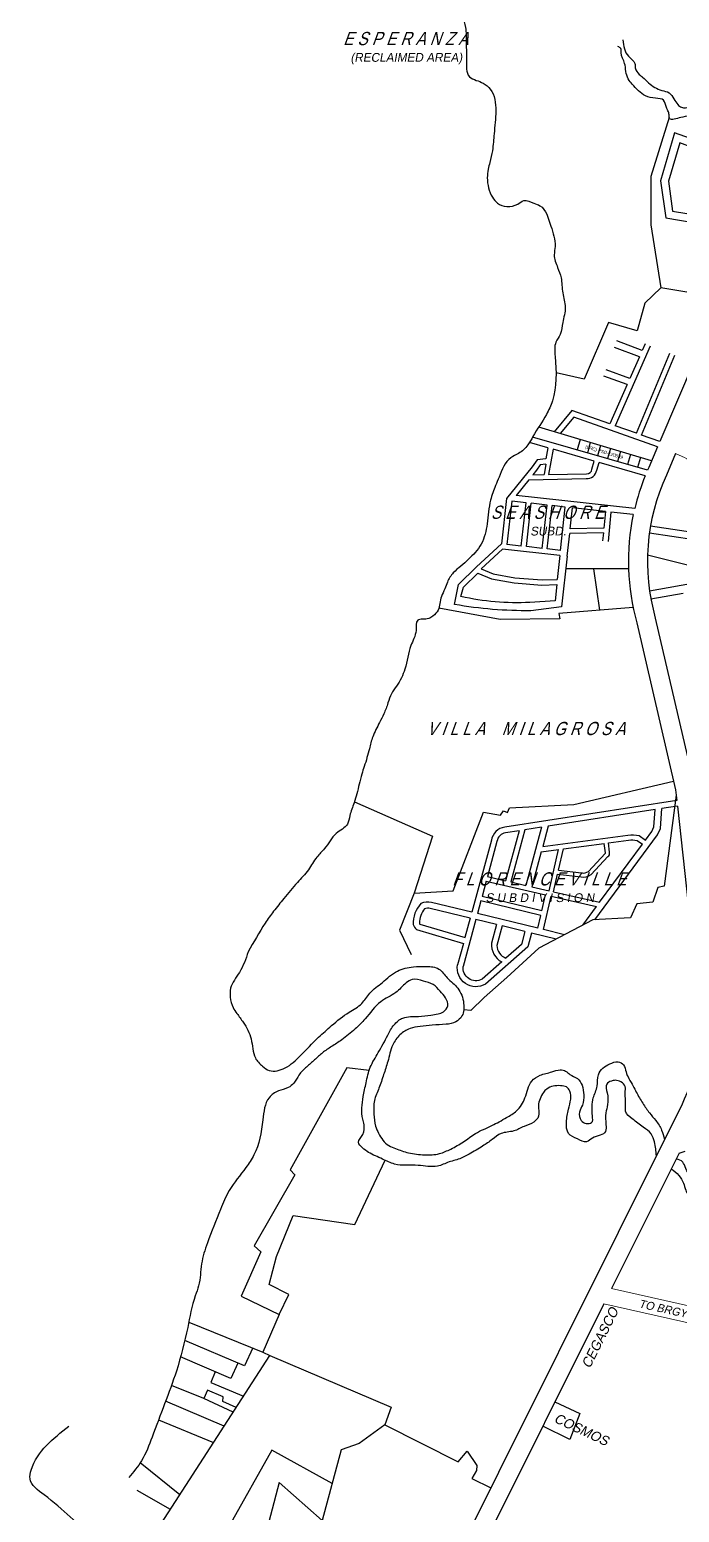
# Model space of a CAD drawing. Header units: inches. Extents: x -1369 to 1198, y -366 to 1398.
# Drawn here: x -689.2 to -649.3, y 844.1 to 935.1 of the extents above; entities that cross this region are included whole.
import ezdxf
from ezdxf.enums import TextEntityAlignment as Align

# ---------------------------------------------------------------- set-up
doc = ezdxf.new("R2010")
doc.units = ezdxf.units.IN
doc.header["$MEASUREMENT"] = 0
for name, color, linetype in [('CREEK_RIVER', 7, 'Continuous'), ('NATL_ROAD', 1, 'Continuous'), ('PRIVATE', 181, 'Continuous'), ('SUBLOTS', 1, 'Continuous')]:
    doc.layers.add(name, color=color, linetype=linetype)
for name, color, linetype, lineweight in [('ROAD', 8, 'Continuous', 20), ('SUBDIVIDION', 8, 'Continuous', 25), ('VICINITY', 8, 'Continuous', 20)]:
    doc.layers.add(name, color=color, linetype=linetype, lineweight=lineweight)
doc.styles.add('LOT_NO', font='ARIALN.TTF', dxfattribs={"width": 1.5, "height": 1})
doc.styles.add('PX-0', font='leroy')

msp = doc.modelspace()

# ---------------------------------------------------------------- linework, layer by layer
at = {"color": 8}
for p, q in [((-655.3753, 909.9299), (-655.5599, 909.2908)), ((-654.761, 909.7461), (-654.9439, 909.1129)), ((-654.1467, 909.5622), (-654.3279, 908.935)), ((-653.5324, 909.3783), (-653.7119, 908.757)), ((-652.9181, 909.1945), (-653.0958, 908.5791)), ((-652.3038, 909.0106), (-652.4798, 908.4012)), ((-651.6895, 908.8268), (-651.8638, 908.2233))]:
    msp.add_line(p, q, dxfattribs=at)
at = {"color": 8, "ltscale": 0.07}
msp.add_spline([(-630.8765, 776.5715), (-631.7362, 778.8432), (-633.1674, 781.9129), (-634.7252, 783.4436), (-636.6625, 784.499), (-638.8398, 785.62), (-640.5066, 786.6056), (-641.4491, 788.5155), (-643.1346, 790.3313), (-645.1549, 792.7689), (-648.2224, 795.9479), (-649.7845, 797.884), (-652.2062, 799.9119), (-653.8329, 801.6894), (-654.8191, 803.0761), (-656.3855, 804.5457), (-659.1518, 805.2525), (-661.1982, 805.981), (-662.817, 806.4304), (-663.6155, 807.1674), (-664.7937, 810.0452), (-664.8636, 811.9549), (-664.4142, 813.5724), (-663.5919, 818.2185), (-662.8216, 821.1354), (-663.578, 823.6148), (-665.225, 825.5151), (-667.6919, 826.9776), (-670.2579, 828.4543), (-673.9547, 830.143), (-677.62, 831.4954), (-677.9734, 832.2018), (-678.433, 834.9918), (-679.7973, 838.5166), (-681.8048, 840.7207), (-685.1695, 842.6142), (-688.2868, 845.1788), (-689.1562, 846.1607), (-689.0785, 846.7045), (-686.7827, 849.3876)], degree=3, dxfattribs=at)
at = {"layer": 'CREEK_RIVER', "color": 8}
for points in [[(-653.1956, 935.7088), (-653.5334, 936.1282), (-653.9277, 936.5467), (-654.4697, 936.8668), (-654.8886, 937.0145), (-655.2335, 937.113), (-655.7756, 937.3346), (-656.293, 937.4577), (-656.6872, 937.5069), (-657.18, 937.6547), (-657.525, 937.9747), (-658.2148, 938.6641), (-658.5844, 939.255), (-658.3873, 939.7967), (-658.3627, 940.1413), (-658.3627, 940.4122), (-658.5105, 940.683), (-658.5105, 940.9292), (-658.9294, 940.9538), (-659.2004, 941.0031), (-659.4961, 941.0769), (-659.8656, 941.2493), (-660.4077, 941.3478), (-660.9251, 941.3478), (-661.1222, 941.2493), (-661.6889, 941.1754), (-662.0585, 941.1016), (-662.4527, 940.9784), (-662.8223, 940.7322), (-663.118, 940.166), (-663.1426, 939.6243), (-663.0194, 938.8611), (-662.8716, 938.3933), (-662.7484, 937.9994), (-662.6745, 937.1869), (-662.6252, 936.596), (-662.5759, 935.9066), (-662.4281, 935.2172), (-662.3788, 934.7494), (-662.3788, 934.1832), (-662.3542, 933.4692), (-662.3542, 932.6567), (-662.1817, 932.1889), (-661.7628, 931.9673), (-661.344, 931.795), (-660.9005, 931.4256), (-660.5635, 930.0945), (-660.6675, 928.6918), (-660.7715, 927.6528), (-660.9274, 926.9255), (-661.0314, 926.5099), (-661.0834, 925.9904), (-660.7715, 924.7956), (-660.4595, 924.432), (-659.8877, 924.2242), (-659.2118, 924.38), (-658.8479, 924.5878), (-658.224, 924.432), (-657.8601, 924.2761), (-657.1843, 923.0293), (-656.9243, 921.7825), (-656.9763, 921.263), (-656.7684, 920.4838), (-656.5604, 919.8604), (-656.4564, 918.9253), (-656.3005, 918.0422), (-656.4564, 917.1071), (-656.6124, 916.3798), (-656.8723, 915.9122), (-656.9243, 915.0291), (-657.0916, 912.2971), (-657.4555, 911.4659), (-658.2873, 910.1152), (-658.5992, 909.5957), (-659.1711, 909.0762), (-659.639, 908.8165), (-660.3668, 907.6216), (-660.5748, 907.1021), (-660.8867, 906.219), (-661.0947, 904.7644), (-661.4586, 903.5176), (-661.8225, 902.9981), (-662.2384, 902.5825), (-662.7063, 902.1669), (-663.1742, 901.7513), (-663.5381, 901.1799), (-663.6941, 900.7643), (-663.902, 900.2967), (-664.11, 899.4656), (-664.4219, 899.1019), (-664.6818, 898.9461), (-665.3577, 898.8422), (-665.4617, 898.2188), (-665.7736, 897.2837), (-666.1419, 895.8437), (-666.6618, 894.8047), (-666.9737, 894.3372), (-667.1817, 893.7657), (-667.4416, 893.0904), (-667.7016, 892.5709), (-668.1175, 891.6877), (-668.3254, 890.9604), (-668.6374, 889.8695), (-668.7933, 889.4019), (-668.9493, 888.7786), (-669.2612, 887.6357), (-669.5212, 886.8564), (-669.6771, 886.3369), (-670.353, 885.7655), (-671.0808, 884.8304), (-671.5487, 884.3109), (-672.0686, 883.5316), (-672.7444, 882.7524), (-673.5762, 881.7654), (-674.2001, 880.9861), (-674.72, 880.2588), (-675.7597, 878.4925)], [(-652.7698, 934.4481), (-652.4195, 933.441), (-652.0253, 932.9978), (-652.0007, 932.727), (-651.7543, 932.3331), (-651.5572, 932.1607), (-651.1876, 931.8161), (-650.3745, 931.3483), (-649.931, 931.2005), (-649.6353, 930.8312), (-649.3889, 930.4865), (-649.1672, 930.3142), (-648.9208, 930.2896), (-648.6005, 930.3388), (-648.428, 930.3881), (-648.2063, 930.6096), (-648.0584, 931.0282), (-647.9599, 931.3236), (-647.7135, 931.4221), (-647.4178, 931.4221), (-647.0975, 931.4221), (-646.6294, 931.496), (-646.3337, 931.496), (-646.0627, 931.3483), (-645.3974, 931.1021), (-644.9539, 930.9297), (-644.7815, 930.9543), (-644.3133, 930.9297), (-644.0916, 930.9297), (-643.7466, 930.9297), (-643.377, 930.8312), (-643.1306, 930.7327), (-642.8103, 930.6589), (-642.49, 930.6096), (-642.3422, 930.6096), (-641.6687, 930.4949)], [(-641.9231, 929.8983), (-642.5286, 930.1049), (-642.9475, 930.1788), (-643.4156, 930.228), (-643.7606, 930.3019), (-644.4258, 930.425), (-645.0418, 930.5727), (-645.2636, 930.6466), (-645.8549, 930.6712), (-646.2738, 930.7204), (-646.7173, 930.8189), (-647.1115, 930.9174), (-647.4811, 930.7451), (-647.5796, 930.4496), (-647.6535, 930.228), (-647.8014, 930.0803), (-647.9738, 929.9818), (-648.3927, 929.8833), (-648.6637, 929.8095), (-649.2058, 929.6864), (-649.6246, 929.5879), (-649.8957, 929.6125), (-649.9203, 929.7848), (-649.9696, 930.0311), (-650.0928, 930.3019), (-650.2653, 930.7451), (-650.758, 930.8682), (-651.374, 931.0159), (-652.1871, 931.7299), (-652.4335, 932.0499), (-652.5813, 932.5177), (-652.6552, 933.0102), (-652.8682, 933.6661), (-652.8928, 933.9123), (-653.0698, 934.0435)], [(-675.7597, 878.4925), (-676.302, 877.2386), (-676.8423, 876.2616), (-676.868, 875.7216), (-676.6879, 875.0788), (-676.4563, 874.7188), (-676.0704, 874.1789), (-675.5815, 873.1504), (-675.3242, 871.9934), (-674.8868, 871.4791), (-674.4751, 871.222), (-673.4974, 871.3763), (-672.5711, 872.1219), (-671.439, 873.2533), (-670.6413, 873.9732), (-669.5607, 874.796), (-668.7888, 875.3359), (-668.2999, 875.953), (-667.528, 876.6215), (-666.6017, 877.3158), (-665.6239, 877.5729), (-664.8263, 877.5986), (-664.0544, 877.4443), (-663.5398, 876.9044), (-662.8965, 876.2616), (-662.5363, 875.3359), (-662.6392, 874.5646), (-663.0252, 874.2046), (-663.617, 874.0503), (-664.4661, 873.9989), (-665.2123, 873.9218), (-665.8298, 873.7932), (-666.4473, 873.4075), (-666.8847, 872.7904), (-667.1935, 871.762), (-667.4508, 870.9649), (-667.7338, 870.1421), (-668.0168, 869.3707), (-668.0426, 868.5479), (-667.9397, 867.8023), (-667.7595, 867.3652), (-667.1338, 866.6069), (-666.7221, 866.4269), (-665.9245, 866.1698), (-664.9468, 866.0412), (-664.0205, 866.1184), (-663.3258, 866.4012), (-662.5539, 866.8383), (-661.8077, 867.3526), (-660.8042, 867.8411), (-659.9036, 868.3296), (-659.2861, 868.741), (-658.7715, 869.5381), (-658.3598, 870.5666), (-657.8452, 870.9265), (-657.1248, 871.1322), (-656.6102, 871.2608), (-656.2757, 871.1837), (-656.0184, 870.978), (-655.5552, 870.7208), (-655.2722, 870.3094), (-655.1693, 869.7181), (-655.2465, 869.101), (-655.4266, 868.6639), (-655.3237, 868.1496), (-655.0149, 867.9696), (-654.6804, 868.0211), (-654.629, 868.4325), (-654.5775, 869.5381), (-654.3459, 870.258), (-654.2687, 870.9522), (-653.9857, 871.3636), (-653.574, 871.6208), (-653.0594, 871.7493), (-652.7249, 871.5693), (-652.5705, 871.1322), (-652.3904, 870.7208), (-652.1331, 870.258), (-651.7472, 869.5381), (-651.5413, 869.2038), (-651.1297, 868.6124), (-650.7437, 868.1496), (-650.3835, 867.5582), (-650.1984, 867.0028)], [(-650.7068, 865.9842), (-650.8209, 866.8383), (-651.0267, 867.3268), (-651.5156, 867.7382), (-652.1846, 868.2525), (-652.5963, 868.7153), (-652.5963, 869.101), (-652.622, 869.8466), (-652.622, 870.2323), (-652.8793, 870.5151), (-653.2395, 870.618), (-653.4711, 870.5666), (-653.7541, 870.3866), (-653.7284, 869.8466), (-653.7027, 869.1267), (-653.8056, 868.6124), (-653.8056, 867.8925), (-653.8313, 867.4811), (-654.629, 867.0697), (-654.9892, 866.8383), (-655.5552, 867.0183), (-656.0956, 867.3526), (-656.2242, 868.0468), (-656.0956, 868.8439), (-655.9669, 869.4609), (-656.0184, 869.9495), (-656.2242, 870.2066), (-656.5845, 870.2837), (-657.0476, 870.258), (-657.4336, 870.078), (-657.6394, 869.8723), (-657.8452, 869.4867), (-657.9482, 869.0753), (-657.9482, 868.4067), (-658.2312, 868.0468), (-658.823, 867.7897), (-659.4662, 867.5068), (-660.2381, 867.3526), (-660.7785, 866.9926), (-661.3703, 866.5812), (-662.1936, 866.0927), (-662.6825, 865.8355), (-663.4287, 865.6041), (-664.1491, 865.347), (-665.3327, 865.3984), (-666.7736, 865.4756), (-667.5198, 865.7841), (-668.3689, 866.1955), (-668.7548, 866.4783), (-668.9864, 866.8126), (-668.7291, 867.3011), (-668.6519, 867.8925), (-668.7291, 868.2268), (-668.7034, 869.6152), (-668.5233, 870.4637), (-668.266, 871.4151), (-667.7771, 872.315), (-667.1935, 873.3818), (-666.8075, 874.0246), (-666.2672, 874.436), (-665.3152, 874.5389), (-664.5433, 874.616), (-664.1059, 874.6931), (-663.7714, 874.8217), (-663.5141, 875.1817), (-663.6427, 875.6702), (-663.9772, 876.0816), (-664.4146, 876.493), (-665.0064, 876.6987), (-665.7011, 876.8015), (-666.0614, 876.5958), (-666.7046, 876.0045), (-667.6309, 875.4388), (-668.5829, 874.3846), (-669.2004, 873.7675), (-670.0238, 873.099), (-670.6413, 872.6876), (-671.2074, 872.3019), (-671.6963, 871.8648), (-672.1851, 871.4277), (-672.6483, 870.9392), (-672.957, 870.4506), (-673.3173, 870.1678), (-673.9091, 869.9621), (-674.4751, 869.5507), (-674.8611, 868.188), (-675.4098, 866.0377), (-675.8987, 865.2663), (-676.9279, 863.8522), (-677.4683, 862.6951), (-678.2659, 860.6381), (-678.6261, 859.3525), (-678.8062, 858.0155), (-679.0121, 857.3984), (-679.4768, 855.4523), (-680.1715, 852.7783), (-680.892, 850.7727), (-681.6639, 848.7157), (-682.3071, 847.2759), (-683.0874, 846.2521)], [(-649.7922, 865.1934), (-649.3218, 864.7743), (-649.0455, 864.3142), (-648.9074, 863.877), (-648.7462, 863.601), (-648.4008, 863.3019), (-648.3318, 862.9337), (-648.2166, 862.7727), (-647.618, 862.1745), (-647.0194, 861.8294), (-646.3978, 861.5073), (-645.7531, 861.2312), (-645.3617, 861.2082), (-645.0854, 861.4152), (-644.9243, 861.8524), (-644.694, 862.0364), (-644.2566, 861.9214), (-643.8421, 861.5993), (-643.5889, 861.4152), (-643.2435, 861.3922), (-642.8982, 861.5073), (-642.691, 861.4843), (-642.5298, 861.0931), (-642.6219, 860.84), (-642.9672, 860.587), (-643.5428, 860.0808), (-643.9803, 859.6667), (-644.1414, 859.3215), (-644.0263, 858.8154), (-643.6119, 858.3782), (-643.3126, 857.9871), (-642.4607, 857.2969), (-641.9772, 856.8137), (-641.5167, 856.5146), (-641.0102, 856.3306), (-640.4346, 856.3306), (-639.9281, 856.5606), (-639.3295, 856.9978), (-638.3164, 857.803), (-637.4415, 858.6083), (-636.3674, 859.2751), (-634.8939, 859.9883), (-633.2592, 860.2874), (-631.9008, 860.4715), (-630.3812, 860.4945), (-629.5063, 860.1724), (-628.7466, 859.8733), (-627.9177, 859.5512), (-627.0658, 859.6202), (-626.0298, 860.0574), (-625.316, 860.2414), (-624.4181, 860.1494), (-623.4281, 860.0343), (-622.2161, 859.8781), (-621.2491, 859.6711), (-620.7886, 859.441), (-620.0288, 859.1189), (-619.246, 858.7968), (-618.6921, 858.5393), (-617.8632, 858.2862), (-617.3567, 858.2862), (-616.5509, 859.1605), (-615.8371, 859.9428), (-615.3076, 860.2879), (-614.8011, 860.541), (-614.6169, 861.0702), (-614.2715, 861.5993), (-613.8111, 861.9214), (-613.3506, 861.9905), (-612.9362, 861.7834), (-612.3836, 861.3232), (-611.7619, 860.1729), (-611.1403, 859.8278), (-610.4726, 859.6207), (-610.1503, 859.0225), (-609.7819, 857.8721), (-609.3675, 857.1359), (-608.823, 856.5226), (-608.7309, 856.0625), (-608.5467, 855.3953), (-608.2934, 855.0732), (-607.9251, 854.613), (-607.6948, 854.1299), (-607.3495, 853.6927), (-606.9581, 853.1865), (-606.6127, 852.8184), (-606.3595, 852.6114), (-605.7148, 852.4963), (-604.932, 852.4963), (-604.5406, 852.6344), (-604.2643, 852.9795), (-603.5966, 853.2556), (-602.7447, 853.7157), (-602.2612, 853.8998), (-601.6166, 853.9688), (-600.8107, 853.8768), (-599.7747, 853.6927), (-599.3602, 853.4856), (-598.8077, 853.1175), (-598.3242, 852.5653), (-597.9788, 852.4043), (-597.3572, 852.2892), (-596.9888, 852.3583), (-596.5283, 852.1972), (-595.8606, 851.8521), (-595.1929, 851.53), (-594.6173, 851.2999), (-594.318, 851.0698), (-593.7655, 851.1619), (-593.0287, 851.0929), (-592.5913, 850.9548), (-591.9005, 850.7477), (-591.099, 850.4396), (-590.6385, 849.9565), (-589.8327, 849.5653), (-589.0729, 849.4043), (-588.8657, 848.9441), (-588.8887, 848.392), (-588.6124, 847.7017), (-588.0138, 847.1496), (-587.5764, 846.5514), (-587.0238, 845.9302), (-586.4252, 845.447), (-586.218, 845.1709), (-585.9877, 844.5957), (-585.8035, 844.3426), (-585.3891, 844.4117), (-584.6293, 844.5727), (-583.9386, 844.7108), (-583.1558, 845.0559), (-582.419, 845.2169), (-582.2349, 845.7691), (-582.2349, 846.3673), (-581.9355, 846.7354), (-581.5211, 846.7814), (-581.0146, 846.4363), (-580.8534, 846.0452), (-580.439, 845.9762), (-579.9325, 846.0912), (-579.5411, 846.0682), (-578.9425, 846.0682), (-578.6431, 846.8505), (-578.528, 847.4947), (-578.6201, 847.7938), (-579.5871, 848.0469), (-580.2088, 848.2999), (-580.5771, 848.53), (-580.9225, 848.9211), (-581.0376, 849.4043), (-580.7844, 849.7034), (-580.0476, 849.7724), (-579.5871, 849.5193), (-579.4029, 849.3583), (-578.8734, 849.2663), (-578.6201, 849.0822), (-578.0445, 848.7141), (-577.2387, 848.392), (-577.1236, 848.1619), (-576.8243, 848.0008), (-576.0373, 847.8404)], [(-575.9141, 848.4449), (-576.525, 848.507), (-577.0545, 848.7601), (-577.3308, 849.0592), (-577.6531, 849.2432), (-578.0215, 849.2663), (-578.2748, 849.4503), (-578.5971, 849.7034), (-579.0806, 850.0255), (-579.449, 850.1866), (-579.7943, 850.2786), (-580.416, 850.3246), (-580.9455, 850.3936), (-581.36, 850.2096), (-581.5672, 849.9105), (-581.7283, 849.5884), (-581.8435, 849.2893), (-581.7744, 848.9672), (-581.5211, 848.6911), (-581.3139, 848.2999), (-580.9225, 848.0929), (-580.6002, 847.9548), (-580.1857, 847.6787), (-579.7483, 847.4256), (-579.3108, 847.2186), (-579.2648, 847.0345), (-579.3108, 846.8044), (-579.5411, 846.5974), (-580.0016, 846.5744), (-580.6232, 846.6894), (-580.9685, 847.1496), (-581.36, 847.3106), (-581.7974, 847.2646), (-582.2349, 846.9885), (-582.5572, 846.8044), (-582.6723, 846.6894), (-582.7414, 846.2062), (-582.7414, 845.9992), (-583.0867, 845.7461), (-583.4781, 845.539), (-583.9616, 845.332), (-584.4451, 845.1939), (-584.8135, 845.1249), (-585.32, 845.1249), (-585.7114, 845.1939), (-586.0798, 845.6541), (-586.6324, 846.5053), (-587.1159, 846.9655), (-587.6224, 847.4487), (-587.9908, 848.0699), (-588.1059, 848.7371), (-588.3822, 849.5653), (-589.2571, 850.1866), (-589.8327, 850.3476), (-590.6615, 850.6467), (-591.076, 850.9458), (-591.6746, 851.2909), (-592.1351, 851.429), (-592.7337, 851.59), (-593.2862, 851.659), (-593.6086, 851.613), (-593.9079, 851.613), (-594.3684, 851.7051), (-594.8058, 851.9811), (-595.4044, 852.3263), (-596.252, 852.5883), (-597.0348, 852.7264), (-597.5644, 852.8874), (-597.8407, 852.9335), (-598.0018, 853.2326), (-598.3472, 853.5086), (-599.5674, 854.3139), (-600.0509, 854.4059), (-600.4654, 854.4059), (-600.9028, 854.475), (-601.2942, 854.567), (-601.7547, 854.521), (-602.2152, 854.2909), (-603.021, 854.1299), (-603.3203, 853.9688), (-603.6427, 853.7847), (-604.1492, 853.6467), (-604.4715, 853.4626), (-604.8629, 853.1175), (-605.1622, 853.0025), (-605.5536, 852.8874), (-606.0601, 853.1405), (-606.3825, 853.3476), (-606.5436, 853.6237), (-606.843, 853.9458), (-607.0041, 854.2679), (-607.0962, 854.8431), (-607.5337, 855.5793), (-607.856, 856.1085), (-608.1553, 856.5456), (-608.7309, 857.3049), (-609.2144, 857.9491), (-609.4907, 858.7314), (-609.4677, 859.5366), (-609.813, 859.9738), (-610.3819, 860.2923), (-610.6812, 860.5914), (-611.2107, 860.8214), (-611.6712, 861.0975), (-611.9015, 861.6037), (-612.2929, 862.0638), (-612.8915, 862.547), (-613.7894, 862.7081), (-614.2499, 862.3399), (-614.5492, 861.9948), (-614.8715, 861.6497), (-615.4932, 861.4657), (-616.0227, 861.2126), (-616.4371, 860.7754), (-616.5522, 860.3383), (-616.8746, 859.9702), (-617.3811, 859.6481), (-617.8186, 859.3259), (-618.3711, 859.372), (-618.9237, 859.556), (-619.3381, 859.9241), (-619.5453, 860.4073), (-620.3051, 860.8444), (-621.134, 860.7984), (-621.9081, 860.7811), (-622.7687, 860.9595), (-623.6896, 861.0285), (-624.2652, 860.9595), (-625.2782, 861.1666), (-625.7387, 861.3506), (-626.061, 861.2816), (-626.8669, 861.0745), (-627.2813, 860.8675), (-628.0871, 861.0745), (-629.3452, 861.2998), (-630.4273, 861.5528), (-631.3713, 861.5989), (-632.5224, 861.2768), (-634.2953, 860.9086), (-635.7688, 860.5865), (-637.3344, 860.0343), (-638.0251, 859.5052), (-638.4395, 858.7459), (-639.2224, 857.9176), (-639.9131, 857.5955), (-640.6959, 857.4345), (-641.755, 857.8716), (-642.4457, 858.6539), (-642.791, 859.137), (-642.745, 859.4592), (-642.4687, 859.5972), (-641.6168, 859.9653), (-641.3636, 860.2644), (-641.3866, 861.0697), (-641.4326, 861.944), (-641.1794, 862.5192), (-641.1563, 863.0253), (-641.3175, 863.3244), (-641.5708, 863.2554), (-641.9622, 862.9793), (-642.3536, 862.6112), (-642.745, 862.4041), (-643.2745, 862.5882), (-643.689, 862.9793), (-643.6199, 863.4625), (-643.4817, 864.3138), (-643.5738, 864.9119), (-643.7811, 865.2341), (-644.1264, 865.119), (-644.4257, 864.8659), (-644.694, 864.4752), (-645.1315, 864.2682), (-645.4538, 863.9921), (-645.5459, 863.624), (-645.5459, 863.1178), (-645.4538, 862.9107), (-645.661, 862.5656), (-645.9603, 862.3585), (-646.4208, 862.4736), (-647.1345, 863.0718), (-647.4338, 863.647), (-647.7331, 864.1301), (-648.0325, 864.4292), (-648.516, 864.7053), (-648.9074, 865.2115), (-649.0916, 865.6026), (-649.489, 865.801)]]:
    msp.add_spline(points, degree=3, dxfattribs=at)
at = {"layer": 'NATL_ROAD', "color": 1}
for points in [[(-644.1206, 924.7447), (-650.4931, 909.7995)], [(-649.3148, 866.1499), (-653.4644, 857.8362)], [(-653.9298, 856.9038), (-661.2431, 842.2518)]]:
    msp.add_lwpolyline(points, dxfattribs=at)
for points in [[(-649.532, 909.0667), (-650.0937, 907.7495, 0.1783667), (-650.7713, 898.9749), (-648.3702, 888.6288), (-646.9309, 875.5373, -0.038555), (-646.8664, 873.547, -0.038555)], [(-650.6318, 909.4744), (-651.1653, 908.2232, 0.0035202), (-651.2454, 908.0447, 0.0035202)], [(-651.3912, 907.7011, 0.0380274), (-652.0392, 905.6919, 0.0380274)], [(-652.1221, 905.3252, 0.1212884), (-651.9062, 898.6833), (-649.5272, 888.4316), (-649.457, 887.7933)], [(-649.4183, 887.442), (-648.0954, 875.4093, -0.1490778), (-649.3673, 868.668), (-664.0875, 839.1761), (-673.3855, 820.9028)]]:
    msp.add_lwpolyline(points, format="xyb", dxfattribs=at)
at = {"layer": 'PRIVATE', "color": 8}
msp.add_lwpolyline([(-656.9333, 850.8864), (-655.3951, 850.1673), (-656.0211, 848.5705), (-657.6768, 849.3968)], dxfattribs=at)
at = {"layer": 'ROAD', "color": 8}
msp.add_lwpolyline([(-633.989, 909.6312), (-643.5997, 907.5725), (-647.2221, 907.5888), (-648.0714, 908.2416, 0.0506142), (-649.1221, 908.8919), (-649.532, 909.0667)], format="xyb", dxfattribs=at)
at = {"layer": 'SUBDIVIDION', "color": 8}
for p, q in [((-651.7466, 915.0126), (-653.2859, 915.5792)), ((-651.0881, 915.6578), (-653.2344, 910.7747)), ((-651.5753, 915.4023), (-653.1391, 915.978)), ((-651.9354, 910.3126), (-649.8786, 915.2312)), ((-651.4023, 915.7959), (-651.5753, 915.4023)), ((-651.7466, 915.0126), (-652.3349, 913.6741)), ((-651.621, 910.2008), (-649.5713, 915.1027)), ((-652.4998, 913.2989), (-653.9313, 913.8259)), ((-652.3349, 913.6741), (-653.79, 914.2098)), ((-652.4998, 913.2989), (-653.5586, 910.89)), ((-650.9964, 908.6193), (-657.9293, 910.6943)), ((-657.3781, 909.4303), (-658.4945, 909.7528)), ((-651.2454, 908.0447), (-658.3052, 910.0837)), ((-657.0514, 909.3359), (-657.3265, 907.7882)), ((-654.5163, 908.6038), (-657.0514, 909.3359)), ((-658.0614, 908.0581), (-658.2935, 907.7708)), ((-657.8424, 908.3708), (-658.0614, 908.0581)), ((-657.4894, 908.4131), (-657.8424, 908.3708)), ((-657.4894, 908.4131), (-657.6014, 907.7832)), ((-651.3912, 907.7011), (-654.228, 908.5205)), ((-658.7066, 906.0539), (-659.5881, 906.1514)), ((-652.0392, 905.6919), (-659.3219, 906.4978)), ((-659.0007, 903.3959), (-658.7066, 906.0539)), ((-658.6877, 903.3613), (-658.3935, 906.0192)), ((-657.4137, 905.9108), (-658.3935, 906.0192)), ((-657.7078, 903.2529), (-657.4137, 905.9108)), ((-657.4065, 903.2195), (-657.1124, 905.8775)), ((-656.3021, 905.7878), (-657.1124, 905.8775)), ((-656.5963, 903.1299), (-656.3021, 905.7878)), ((-655.9891, 904.4458), (-655.8462, 905.7373)), ((-653.8363, 905.5149), (-655.8462, 905.7373)), ((-653.8363, 905.5149), (-653.9328, 904.4828)), ((-653.5067, 905.4784), (-653.6754, 903.6739)), ((-652.1221, 905.3252), (-653.5067, 905.4784)), ((-653.9328, 904.4828), (-655.9891, 904.4458)), ((-651.0655, 904.6369), (-647.9236, 904.1662)), ((-661.7489, 902.1132), (-660.2138, 903.5327)), ((-659.0007, 903.3959), (-659.8823, 903.4935)), ((-657.7078, 903.2529), (-658.6877, 903.3613)), ((-656.175, 902.7663), (-656.0209, 904.1588)), ((-653.9596, 904.1959), (-656.0209, 904.1588)), ((-653.9596, 904.1959), (-654.0055, 903.7048)), ((-661.4654, 901.9941), (-660.1541, 903.2066)), ((-656.6309, 902.8167), (-660.1541, 903.2066)), ((-656.5963, 903.1299), (-657.4065, 903.2195)), ((-657.7487, 886.1456), (-658.7255, 882.5773)), ((-657.341, 886.2091), (-657.682, 884.9633)), ((-659.1363, 885.9297), (-659.9757, 882.8631)), ((-658.7756, 885.9858), (-659.6507, 882.7888)), ((-657.7724, 884.633), (-658.3581, 882.4932)), ((-657.2962, 882.2504), (-656.7077, 884.7753)), ((-656.7124, 883.5032), (-656.4065, 884.8155)), ((-661.1549, 882.8316), (-657.5112, 881.9984)), ((-661.078, 883.1152), (-659.9757, 882.8631)), ((-659.6507, 882.7888), (-658.7255, 882.5773)), ((-658.3581, 882.4932), (-657.2962, 882.2504)), ((-657.0192, 882.1871), (-656.7694, 883.2585)), ((-657.7379, 881.0069), (-657.5112, 881.9984)), ((-657.6414, 879.8629), (-657.1709, 881.9206)), ((-657.1709, 881.9206), (-654.3797, 881.2823)), ((-657.0192, 882.1871), (-654.1895, 881.54)), ((-657.9806, 879.9453), (-657.8008, 880.7317)), ((-649.3148, 866.1499), (-648.9364, 866.2669))]:
    msp.add_line(p, q, dxfattribs=at)
for points in [[(-643.9314, 925.1883), (-644.4957, 925.4138), (-644.043, 926.7898), (-649.5887, 928.7501), (-650.4564, 925.8096), (-650.1357, 923.5289), (-645.4388, 922.7373), (-644.6497, 924.9562)], [(-648.5087, 927.857), (-649.2701, 928.1261), (-649.9644, 925.7733), (-649.7074, 923.9457), (-648.8278, 923.7974)], [(-653.5586, 910.89), (-655.8919, 911.7201), (-656.9872, 910.4123)], [(-650.6318, 909.4744), (-655.779, 911.3055), (-656.6193, 910.3022)], [(-651.9354, 910.3126), (-653.2344, 910.7747)], [(-650.4931, 909.7995), (-651.621, 910.2008)], [(-657.3781, 909.4303), (-657.4985, 908.7526), (-658.0326, 908.6886), (-658.3317, 908.2616), (-659.9114, 906.3062), (-660.2138, 903.5327)], [(-658.5396, 907.4662), (-659.3219, 906.4978)], [(-658.2935, 907.7708), (-657.6014, 907.7832)], [(-659.5881, 906.1514), (-659.878, 903.493)], [(-656.6309, 902.8167), (-656.787, 901.3482)], [(-661.4654, 901.9941), (-660.7295, 901.6851), (-659.4034, 901.4463), (-657.7268, 901.3128), (-656.787, 901.3482)], [(-651.1262, 900.6518), (-648.0446, 901.1908), (-646.8877, 901.1522), (-614.2747, 892.9846), (-614.2866, 893.6447)], [(-651.0412, 900.166), (-649.059, 900.5127)], [(-650.7794, 887.2302), (-657.341, 886.2091)], [(-654.4903, 880.4608), (-650.6446, 885.6715), (-650.4622, 886.0589), (-650.3752, 887.2931)], [(-651.3763, 885.3517), (-650.9888, 885.8768), (-650.8548, 886.1613), (-650.7794, 887.2302)], [(-649.4183, 887.442), (-650.3752, 887.2931)], [(-657.7487, 886.1456), (-658.7756, 885.9858)], [(-656.4065, 884.8155), (-653.9015, 885.1503)], [(-657.7724, 884.633), (-656.7077, 884.7753)], [(-654.1895, 881.54), (-651.5637, 885.0979)], [(-661.1549, 882.8316), (-661.4078, 881.8983)], [(-661.4817, 881.6257), (-661.6928, 880.847)], [(-657.8008, 880.7317), (-661.4817, 881.6257)], [(-657.7379, 881.0069), (-661.4078, 881.8983)], [(-657.9806, 879.9453), (-661.6928, 880.847)], [(-655.2301, 880.13), (-654.3797, 881.2823)], [(-661.7926, 880.4785), (-662.5717, 877.6042)], [(-662.1358, 880.5618), (-662.4544, 879.3864)], [(-660.5107, 880.1671), (-661.7926, 880.4785)], [(-660.5107, 880.1671), (-660.8181, 879.0331)], [(-660.1765, 880.0859), (-660.5029, 878.8815)], [(-658.7785, 879.7463), (-660.1765, 880.0859)], [(-658.7785, 879.7463), (-658.9963, 878.9426)], [(-656.3425, 879.5474), (-657.6414, 879.8629)], [(-662.5543, 879.018), (-662.9124, 877.6965)], [(-658.9963, 878.9426), (-659.9421, 878.1088)], [(-658.3726, 879.6478), (-658.6007, 878.8063)], [(-656.8548, 879.2791), (-658.3726, 879.6478)]]:
    msp.add_lwpolyline(points, dxfattribs=at)
for points in [[(-658.5396, 907.4662), (-655.0126, 907.5297, 0.3890754), (-654.3645, 908.0577), (-654.228, 908.5205)], [(-657.3265, 907.7882), (-655.0046, 907.83, 0.4140947), (-654.6594, 908.1188), (-654.5163, 908.6038)], [(-651.13, 904.2066), (-648.3867, 903.7957, -0.3429351), (-647.9989, 903.3888), (-648.1153, 902.7106), (-640.8827, 901.0443, 0.399311), (-640.4561, 901.2962), (-638.4783, 907.5158)], [(-656.175, 902.7663), (-656.5325, 899.6674), (-658.4104, 899.4243, -0.0458749), (-663.0897, 899.8092), (-662.8436, 901.0348), (-661.7489, 902.1132)], [(-649.457, 887.7933), (-660.0165, 886.15, 0.3184326), (-660.8374, 885.3525), (-662.0359, 880.9303)], [(-659.1363, 885.9297), (-659.9622, 885.8012, 0.3239756), (-660.4925, 885.2756), (-661.078, 883.1152)], [(-657.682, 884.9633), (-652.4578, 885.6616, -0.0874634), (-651.7566, 885.6324), (-651.3763, 885.3517)], [(-656.7694, 883.2585), (-655.3336, 883.0902, 0.1742607), (-654.7054, 883.2362), (-653.6828, 884.3456, 0.2727958), (-653.5757, 884.6034), (-653.6541, 885.1834)], [(-656.7124, 883.5032), (-655.3045, 883.3381, 0.1635372), (-654.8658, 883.4304), (-653.8425, 884.5407, 0.3943474), (-653.8229, 884.5691), (-653.9014, 885.15)], [(-653.6541, 885.1834), (-652.416, 885.3489, -0.0779501), (-651.8875, 885.3369), (-651.5637, 885.0979)], [(-662.0359, 880.9303), (-664.5033, 881.5296, 0.1723173), (-665.1609, 881.4617, 0.2009322), (-665.6371, 880.1701, 0.1100517), (-665.4309, 879.8589), (-662.5543, 879.018)], [(-662.1358, 880.5618), (-664.5934, 881.1587, 0.1431789), (-664.9331, 881.1431, 0.1739582), (-665.2571, 880.2547, 0.0371122), (-665.2195, 880.1948), (-662.4472, 879.3843)], [(-658.6007, 878.8063), (-661.1991, 876.5155, -0.6334116), (-662.9124, 877.6965, -0.6091871)], [(-660.2028, 877.879), (-661.4092, 876.8154, -0.5948268), (-662.5717, 877.6042)]]:
    msp.add_lwpolyline(points, format="xyb", dxfattribs=at)
msp.add_lwpolyline([(-656.8212, 901.0272), (-656.9276, 900.0264), (-658.465, 899.9397, -0.0705569), (-662.7054, 900.299), (-662.5566, 900.8689), (-661.6763, 901.7362), (-660.8208, 901.3769), (-659.4445, 901.1291), (-657.7335, 900.9928), (-656.8212, 901.0272)], format="xyb", close=True, dxfattribs=at)
for radius, start, end in [(1.1942, 174.858985, 241.267749), (0.8754, 182.925742, 249.020987)]:
    msp.add_arc((-659.6287, 878.9261), radius, start, end, dxfattribs=at)
at = {"layer": 'SUBLOTS', "color": 8}
for p, q in [((-652.417, 901.9912), (-656.2649, 901.9866)), ((-654.5765, 901.9886), (-654.1981, 899.4608)), ((-677.2355, 849.3947), (-680.8351, 850.9236)), ((-681.2659, 849.7781), (-677.8876, 848.3858)), ((-679.9558, 845.1862), (-682.3839, 847.1546)), ((-680.5405, 844.2816), (-682.5696, 845.4583))]:
    msp.add_line(p, q, dxfattribs=at)
for points in [[(-649.9174, 929.6863), (-651.0539, 926.0599), (-651.0539, 923.1105), (-650.4325, 919.2297), (-651.4164, 918.2983), (-651.8824, 916.5908)], [(-646.7291, 918.627), (-650.4325, 919.2297)], [(-651.8824, 916.5908), (-653.643, 917.1082), (-655.1447, 913.6414), (-656.8681, 914.0289)], [(-651.2464, 902.847), (-605.1922, 891.3803), (-595.6692, 888.7205), (-592.8657, 897.0727), (-591.7755, 900.4966), (-605.371, 905.8716)], [(-652.1371, 899.6315), (-656.7029, 899.2532), (-656.6343, 898.9334), (-660.2925, 898.8877), (-664.0629, 899.5744)], [(-665.5803, 882.0942), (-663.186, 882.2309), (-661.3162, 887.0614), (-660.2673, 886.8791), (-660.0967, 887.1493), (-659.8527, 887.0505), (-659.7209, 887.3404), (-655.7752, 887.5399), (-649.6501, 888.9614)], [(-649.4921, 888.1125), (-650.2342, 882.5271), (-650.6218, 882.436), (-650.9183, 881.5473), (-651.8988, 881.4334), (-652.2864, 880.5903), (-654.6123, 880.4536), (-657.9187, 878.7219)], [(-669.2414, 887.6936), (-664.4451, 885.6024), (-665.5803, 882.0942), (-666.4745, 879.8376), (-665.7676, 878.3337)], [(-657.9187, 878.7219), (-659.8782, 876.9209), (-661.286, 875.6899), (-662.0955, 874.8986), (-662.5259, 874.9417)], [(-668.3378, 871.2145), (-669.7076, 871.3779), (-673.1911, 865.1217), (-672.9086, 864.8081), (-675.4062, 860.4536), (-674.9825, 860.0929), (-676.1907, 857.3804), (-673.8692, 856.2422), (-674.862, 853.9448)], [(-673.8692, 856.2422), (-673.277, 857.4779), (-674.4788, 858.087), (-674.0253, 859.8107), (-673.0054, 862.3194), (-669.2239, 861.7706), (-667.3561, 865.7067)], [(-679.4099, 855.7833), (-674.862, 853.9448), (-674.4312, 853.7329), (-666.9925, 850.5706), (-667.3744, 849.4802), (-662.8639, 847.2084), (-662.3182, 847.8627), (-661.7181, 846.9903), (-661.7544, 846.6814), (-662.0272, 846.1907), (-660.8737, 845.6149)], [(-675.4784, 854.194), (-675.997, 853.0974), (-679.6545, 854.6458)], [(-667.3744, 849.4802), (-668.9517, 848.3286), (-670.0612, 847.9469), (-671.2263, 843.6077), (-673.8552, 845.9427), (-674.9173, 841.883), (-677.5462, 838.46), (-681.3017, 843.104), (-674.4312, 853.7329)], [(-676.397, 853.2667), (-676.8238, 852.3171), (-679.9086, 853.6545)], [(-677.7904, 852.7361), (-678.0487, 852.0723), (-676.0465, 851.234)], [(-676.6824, 850.2503), (-678.4774, 851.0931), (-680.4767, 851.8896)], [(-676.4917, 850.5454), (-677.3291, 850.9095), (-677.2984, 851.2002), (-678.263, 851.598), (-678.4774, 851.0931)], [(-670.6142, 845.8875), (-674.3202, 847.9165), (-676.9202, 843.2936), (-679.0995, 842.5677), (-680.9843, 842.7114)]]:
    msp.add_lwpolyline(points, dxfattribs=at)
at = {"layer": 'VICINITY', "color": 1}
for points in [[(-577.3968, 841.187), (-592.0844, 844.5174, 0.0919044), (-598.4187, 844.7689, -0.1436383), (-604.3907, 845.621), (-606.7059, 846.9213), (-609.5381, 847.9652), (-653.4644, 857.8362)], [(-601.0475, 843.6981, -0.0845167), (-604.8496, 844.7183), (-607.1313, 845.9997), (-609.8252, 846.9926), (-653.9298, 856.9038)]]:
    msp.add_lwpolyline(points, format="xyb", dxfattribs=at)

# ---------------------------------------------------------------- texts
at = {"layer": 'PRIVATE', "color": 8, "style": 'PX-0', "oblique": 10}
for s, height, rotation, p in [('(LRC) PSD-120539', 0.2, 343.338121, (-653.9705, 909.0125)), ('TO BRGY. HANDUMANAN', 0.5, 347.553869, (-647.8565, 855.6597)), ('CEGASCO', 0.6, 63.4749, (-653.7378, 854.613)), ('COSMOS', 0.6, 335.00325, (-655.5005, 848.7542))]:
    msp.add_text(s, height=height, rotation=rotation, dxfattribs=at).set_placement(p, align=Align.BOTTOM_CENTER)
at = {"layer": 'SUBDIVIDION', "color": 8}
for s, height, style, oblique, p in [('E S P E R A N Z A', 0.81, 'LOT_NO', 20, (-666.1001, 933.8835)), ('(RECLAIMED AREA)', 0.54, 'PX-0', 10, (-666.0535, 932.9438)), ('S E A S H O R E', 0.81, 'LOT_NO', 20, (-657.3916, 904.8204)), ('SUBD.', 0.54, 'PX-0', 10, (-657.345, 903.8807)), ('V I L L A    M I L A G R O S A', 0.81, 'LOT_NO', 20, (-658.7137, 891.5526)), ('F L O R E N C E V I L L E', 0.81, 'LOT_NO', 20, (-657.8995, 882.3289)), ('S U B D I V I S I O N', 0.54, 'PX-0', 10, (-657.8529, 881.3892))]:
    msp.add_text(s, height=height, dxfattribs=dict(at, style=style, oblique=oblique)).set_placement(p, align=Align.BOTTOM_CENTER)

doc.saveas('drawing.dxf')
